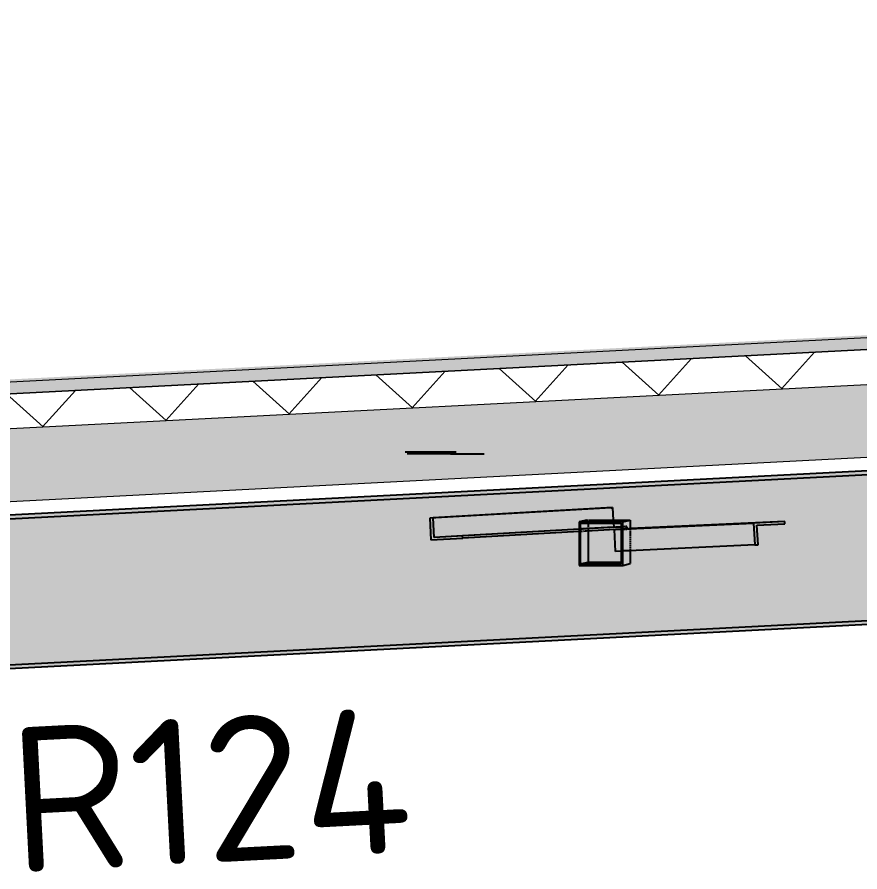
# Model space of a CAD drawing. Header units: millimetres. Extents: x 632 to 645312, y -3890 to 22200.
# Drawn here: x 577917 to 580816, y 8492 to 11433 of the extents above; entities that cross this region are included whole.
import ezdxf

# ---------------------------------------------------------------- set-up
doc = ezdxf.new("R2010")
doc.units = ezdxf.units.MM
doc.linetypes.add('Dash', pattern=[7, 5, -2])
for name, color, linetype, lineweight in [('A-270-M_ROOF', 132, 'Continuous', 13), ('S-280-A_STRUCT_FRAME', 2, 'Continuous', 18), ('S-280-M_STRUCT_FRAME', 12, 'Continuous', 13)]:
    doc.layers.add(name, color=color, linetype=linetype, lineweight=lineweight)
doc.styles.add('ISOCPEUR_2', font='isocpeur.ttf', dxfattribs={"height": 500})

# ---------------------------------------------------------------- blocks, each defined once
blk = doc.blocks.new('25021-APA-ZZ-ZZ-M3-AR-000001_V3_rvt-8-S6_501-SECTION C1')
at = {"layer": 'A-270-M_ROOF', "transparency": 33554432}
h = blk.add_hatch(color=9, dxfattribs=at)
h.paths.add_polyline_path([(4280622.8, 9735.4), (4307676.8, 11131.7), (4307676.8, 11171.8), (4280622.8, 9775.5)])
h.paths.add_polyline_path([(4307826.8, 11139.5), (4312657.3, 11388.8), (4312657.3, 11428.9), (4307826.8, 11179.5)])
at = {"layer": 'A-270-M_ROOF', "lineweight": 5, "transparency": 33554432}
h = blk.add_hatch(color=9, dxfattribs=at)
h.paths.add_polyline_path([(4280622.9, 9775.5), (4307676.8, 11171.8), (4307676.8, 11176.3), (4307460.4, 11165.2), (4307416.6, 11167.5), (4280781.3, 9792.8)])
h.paths.add_polyline_path([(4307826.8, 11179.5), (4312657.3, 11428.9), (4312657.3, 11433.4), (4307826.8, 11183.8)])
at = {"layer": 'A-270-M_ROOF', "lineweight": 5}
h = blk.add_hatch(dxfattribs=at)
h.set_pattern_fill('FP_46', angle=225, style=0, pattern_type=2)
h.set_pattern_definition([(47.955, (4325937.9, -8e-07), (-222.7857, 200.9142), []), (137.955, (4325937.9, -8e-07), (-200.9142, -222.7857), [])])
h.paths.add_polyline_path([(4280622.8, 9615.3), (4307676.8, 11011.6), (4307676.8, 11131.7), (4280622.8, 9735.4), (4280622.8, 9674.2)])
h.paths.add_polyline_path([(4307826.8, 11019.3), (4312657.3, 11268.6), (4312657.3, 11388.8), (4307826.8, 11139.5), (4307826.8, 11062.2)])
at = {"layer": 'A-270-M_ROOF', "lineweight": 5, "transparency": 33554432}
h = blk.add_hatch(color=10, dxfattribs=at)
h.paths.add_polyline_path([(4280622.9, 9735.4), (4307676.8, 11131.7), (4307676.8, 11136.3), (4307460.4, 11125.1), (4307416.6, 11127.4), (4280781.3, 9752.7)])
h.paths.add_polyline_path([(4307826.8, 11139.5), (4312657.3, 11388.8), (4312657.3, 11393.4), (4307826.8, 11143.7)])
h = blk.add_hatch(color=254, dxfattribs=at)
h.paths.add_polyline_path([(4284252.3, 9552.3), (4307676.8, 10761.2), (4307676.8, 11011.6), (4280622.8, 9615.3), (4280622.8, 9572.6), (4280777.7, 9588.8), (4280862.3, 9588), (4280862.7, 9582.1), (4284241.8, 9756.3), (4284251.2, 9573.4)])
h.paths.add_polyline_path([(4307826.8, 10769), (4312657.3, 11018.3), (4312657.3, 11268.6), (4307826.8, 11019.3), (4307826.8, 10830.9)])
at = {"layer": 'A-270-M_ROOF', "color": 53, "lineweight": 5}
for p, q in [((4280622.8, 9615.3), (4312682.3, 11269.9)), ((4282166.5, 9444.6), (4312682.3, 11019.6)), ((4293044.9, 10416.6), (4280622.8, 9775.5)), ((4292995.8, 10374), (4280622.8, 9735.4)), ((4280622.8, 9735.4), (4292995.8, 10374))]:
    blk.add_line(p, q, dxfattribs=at)
blk = doc.blocks.new('NRP_Framing-Steel-Purlin Z - P914 - EZ250-15-4145886-S6_501-SECTION C1')
at = {"layer": 'S-280-M_STRUCT_FRAME', "color": 150, "lineweight": 25}
for p, q in [((4289927, 9929.5), (4289778.4, 9930.4)), ((4290042.9, 9929.4), (4289927, 9929.5))]:
    blk.add_line(p, q, dxfattribs=at)
blk = doc.blocks.new('NRP_Framing-Steel-Purlin Z - P916 - EZ250-24-V78-S6_501-SECTION C1')
at = {"layer": 'S-280-M_STRUCT_FRAME', "color": 1, "lineweight": 25}
blk.add_line((4289947.2, 9936.3), (4289770.9, 9936.3), dxfattribs=at)
blk = doc.blocks.new('NRP_Framing-Steel-SHS - S440 - 150x150x5_0SHS-3906499-S6_501-SECTION C1')
at = {"layer": 'S-280-M_STRUCT_FRAME', "linetype": 'Dash', "lineweight": 25}
for points in [[(4290369.4, 9696.6), (4290519.6, 9696.7), (4290545.6, 9702.7), (4290395.1, 9702.6)], [(4290374.4, 9551.6), (4290400.9, 9557.7), (4290400.3, 9664.9), (4290395.3, 9664.6), (4290395.3, 9672.6), (4290400.3, 9673.5), (4290400.4, 9691.6), (4290374.4, 9691.6), (4290374.4, 9551.7)], [(4290519.6, 9546.7), (4290545.7, 9552.7), (4290545.6, 9597.4), (4290541.6, 9597.2), (4290541.4, 9672.3), (4290545.6, 9673), (4290545.6, 9702.7), (4290519.6, 9696.7), (4290519.6, 9668.6)], [(4290374.4, 9551.6), (4290514.6, 9551.7), (4290514.6, 9557.7), (4290400.4, 9557.6)]]:
    blk.add_hatch(color=256, dxfattribs=at).paths.add_polyline_path(points)
h = blk.add_hatch(color=256, dxfattribs=at)
h.paths.add_polyline_path([(4290369.4, 9546.6), (4290519.6, 9546.7), (4290519.6, 9696.7), (4290369.4, 9696.6)])
h.paths.add_polyline_path([(4290374.4, 9551.6), (4290374.4, 9691.6), (4290514.6, 9691.7), (4290514.6, 9551.7)])
at = {"layer": 'S-280-M_STRUCT_FRAME', "lineweight": 25}
for p, q in [((4290395.8, 9702.7), (4290369.4, 9696.6)), ((4290519.6, 9696.7), (4290369.4, 9696.6)), ((4290369.4, 9696.6), (4290369.4, 9546.6)), ((4290374.4, 9691.6), (4290514.6, 9691.7)), ((4290374.4, 9551.6), (4290374.4, 9691.6)), ((4290408.2, 9702.7), (4290545.6, 9702.7)), ((4290514.6, 9691.7), (4290514.6, 9551.7)), ((4290519.6, 9696.7), (4290545.6, 9702.7)), ((4290519.6, 9546.7), (4290519.6, 9696.7)), ((4290545.6, 9702.7), (4290545.6, 9672.5)), ((4290400.8, 9664.9), (4290400.9, 9557.7)), ((4290545.7, 9597.4), (4290545.7, 9552.7)), ((4290369.4, 9546.6), (4290519.6, 9546.7)), ((4290374.4, 9551.6), (4290400.9, 9557.7)), ((4290514.6, 9551.7), (4290374.4, 9551.6)), ((4290400.9, 9557.7), (4290514.6, 9557.7)), ((4290519.6, 9546.7), (4290545.7, 9552.7))]:
    blk.add_line(p, q, dxfattribs=at)
at = {"layer": 'S-280-M_STRUCT_FRAME', "linetype": 'Dash', "lineweight": 25}
for p, q in [((4290395.8, 9702.7), (4290408.2, 9702.7)), ((4290400.8, 9691.6), (4290400.8, 9665)), ((4290545.6, 9672.4), (4290545.7, 9597.5))]:
    blk.add_line(p, q, dxfattribs=at)
blk = doc.blocks.new('NRP_Framing-Steel-EA - RB725 - 75x75x8EA-4011938-S6_501-SECTION C1')
at = {"layer": 'S-280-M_STRUCT_FRAME', "linetype": 'Dash', "lineweight": 25}
for points in [[(4289856.1, 9709.4), (4289867.8, 9710), (4290484.9, 9745.4), (4290479.5, 9745.2)], [(4289859.5, 9634.4), (4289969.3, 9640.1), (4289969, 9648.1), (4289870.9, 9643), (4289867.8, 9710), (4289856.1, 9709.4)], [(4289870.9, 9643), (4290369.4, 9671.1), (4290369.4, 9671.7)]]:
    blk.add_hatch(color=256, dxfattribs=at).paths.add_polyline_path(points)
h = blk.add_hatch(color=256, dxfattribs=at)
h.paths.add_polyline_path([(4289870.9, 9643), (4290369.4, 9671.7), (4290369.8, 9696.7), (4290400.4, 9702.6), (4290487.1, 9703.7), (4290484.9, 9745.4), (4289867.8, 9710), (4289870.6, 9648.1)])
h.paths.add_polyline_path([(4290400.3, 9673.5), (4290488.3, 9680.6), (4290487.7, 9691.7), (4290400.4, 9691.6), (4290400.3, 9680.6)])
h = blk.add_hatch(color=256, dxfattribs=at)
h.paths.add_polyline_path([(4289969.3, 9640.1), (4290369.4, 9663.1), (4290369.4, 9671.1), (4289969, 9648.1)])
h.paths.add_polyline_path([(4290395.3, 9664.6), (4290514.6, 9671.5), (4290514.6, 9679.5), (4290395.3, 9672.6), (4290395.3, 9670)])
at = {"layer": 'S-280-M_STRUCT_FRAME', "lineweight": 25}
for p, q in [((4290479.5, 9745.2), (4289856.1, 9709.4)), ((4290484.9, 9745.4), (4289867.8, 9710)), ((4290479.5, 9745.2), (4290481.9, 9745.3)), ((4290484.9, 9745.4), (4290487.2, 9702.7)), ((4289867.8, 9710), (4289856.1, 9709.4)), ((4289856.1, 9709.4), (4289859.5, 9634.4)), ((4289870.9, 9643), (4289867.8, 9710)), ((4290515, 9679.5), (4290395.3, 9672.6)), ((4290488.4, 9678.5), (4290401.4, 9673.5)), ((4290487.7, 9691.7), (4290488.4, 9678.5)), ((4290488.4, 9678.5), (4290515, 9679.7)), ((4290369.4, 9671.7), (4289870.9, 9643)), ((4289969, 9648.1), (4289870.9, 9643)), ((4290369.4, 9671.1), (4289969, 9648.1)), ((4289969.3, 9640.1), (4289969, 9648.1)), ((4290369.4, 9663.1), (4289969.3, 9640.1)), ((4290514.6, 9671.5), (4290395.3, 9664.6)), ((4289859.5, 9634.4), (4289969.3, 9640.1))]:
    blk.add_line(p, q, dxfattribs=at)
at = {"layer": 'S-280-M_STRUCT_FRAME', "linetype": 'Dash', "lineweight": 25}
for p, q in [((4290487.2, 9702.7), (4290487.7, 9691.7)), ((4290534, 9680.6), (4290515.1, 9679.5)), ((4290515.1, 9679.7), (4290531.1, 9680.5)), ((4290534, 9680.6), (4290534.5, 9672.6)), ((4290401.4, 9673.5), (4290369.4, 9671.7)), ((4290395.2, 9672.6), (4290369.4, 9671.1)), ((4290395.2, 9664.6), (4290369.4, 9663.1)), ((4290534.5, 9672.6), (4290514.6, 9671.5))]:
    blk.add_line(p, q, dxfattribs=at)
blk = doc.blocks.new('NRP_Framing-Steel-EA - RB725 - 75x75x8EA-4012015-S6_501-SECTION C1')
at = {"layer": 'S-280-M_STRUCT_FRAME', "linetype": 'Dash', "lineweight": 25}
h = blk.add_hatch(color=256, dxfattribs=at)
h.paths.add_polyline_path([(4290495.1, 9595.1), (4290514.6, 9596), (4290514.6, 9671.1), (4290491.2, 9670), (4290492.6, 9643)])
h.paths.add_polyline_path([(4290541.6, 9597.2), (4290973.6, 9617.1), (4290969.3, 9692), (4290541.4, 9672.3)])
blk.add_hatch(color=256, dxfattribs=at).paths.add_polyline_path([(4290973.6, 9617.1), (4290985.1, 9617.7), (4290981.2, 9684.6), (4291077.4, 9689.5), (4291076.9, 9697.5), (4290969.3, 9692)])
at = {"layer": 'S-280-M_STRUCT_FRAME', "lineweight": 25}
for p, q in [((4290541.4, 9672.3), (4290969.3, 9692)), ((4291076.9, 9697.5), (4290546.6, 9673.2)), ((4291076.9, 9697.5), (4290969.3, 9692)), ((4290969.3, 9692), (4290973.6, 9617.1)), ((4290981.2, 9684.6), (4291077.4, 9689.5)), ((4290985.1, 9617.7), (4290981.2, 9684.6)), ((4291077.4, 9689.5), (4291076.9, 9697.5)), ((4290491.2, 9670), (4290514.6, 9671.1)), ((4290495.1, 9595.1), (4290491.2, 9670)), ((4290494.2, 9670.2), (4290514.6, 9671.3)), ((4290514.6, 9596), (4290495.1, 9595.1)), ((4290973.6, 9617.1), (4290541.6, 9597.2)), ((4290973.6, 9617.1), (4290985.1, 9617.7))]:
    blk.add_line(p, q, dxfattribs=at)
at = {"layer": 'S-280-M_STRUCT_FRAME', "linetype": 'Dash', "lineweight": 25}
for p, q in [((4290514.6, 9671.3), (4290543.3, 9673)), ((4290514.6, 9671.1), (4290541.3, 9672.3)), ((4290546.5, 9673.2), (4290543.3, 9673)), ((4290541.5, 9597.2), (4290514.6, 9596))]:
    blk.add_line(p, q, dxfattribs=at)

msp = doc.modelspace()

# ---------------------------------------------------------------- hatches: boundary and pattern name
at = {"layer": 'S-280-M_STRUCT_FRAME', "lineweight": 5}
for points in [[(572284.2, 9418.6), (572518.4, 9430.7), (572520.6, 9438.2), (572581.3, 9444.8), (572670.2, 9444.8), (572670.2, 9438.5), (585010.1, 10074.6), (585009.4, 10087.7), (572283.5, 9431.8)], [(572310.7, 8904.3), (585036.6, 9560.2), (585035.9, 9573.4), (572310, 8917.5)]]:
    msp.add_hatch(color=256, dxfattribs=at).paths.add_polyline_path(points)
h = msp.add_hatch(color=256, dxfattribs=at)
h.paths.add_polyline_path([(572310, 8917.5), (585035.9, 9573.4), (585009.5, 10074.5), (572670.2, 9437.9), (572668.6, 9428.7), (572589.3, 9418.6), (572589.9, 9160.9), (572670.9, 9160.9), (572671, 9144.9), (572589.9, 9138.1), (572518.4, 9137.9), (572518.4, 9430.7), (572284.2, 9418.6), (572294.8, 9211.5)])
h.paths.add_polyline_path([(572719.5, 9180.5), (572717.9, 9255.5), (573101.7, 9274.6), (573189.8, 9276.5), (573189.8, 9268.5), (573101.7, 9264), (573101.7, 9199.6), (572725.6, 9180.5)])
h.paths.add_polyline_path([(572453.1, 9249.8), (572351.8, 9262.1), (572350.3, 9276.1), (572351.8, 9288.5), (572356.9, 9289.5), (572356.9, 9276.1), (572444.2, 9276.1), (572448.6, 9307.9), (572453.1, 9308.8), (572453.1, 9272.1)])
h.paths.add_polyline_path([(579854.7, 9546.6), (579849.6, 9546.6), (579849.6, 9663.1), (579339.7, 9634.4), (579336.3, 9709.4), (579965.2, 9745.4), (579968.6, 9702.7), (580025.8, 9702.7), (580025.9, 9673.1), (580557.1, 9697.5), (580557.1, 9689.5), (580461.4, 9684.6), (580465.3, 9617.7), (580296.3, 9609.8), (580025.9, 9595.1), (580025.9, 9552.7), (579994.8, 9546.7), (579881.1, 9546.6)])
h.paths.add_polyline_path([(579881.1, 9557.7), (579994.8, 9557.7), (579994.8, 9596), (579975.4, 9595.1), (579971.5, 9670), (579881.1, 9664.9), (579881.1, 9573.4)])
h.paths.add_polyline_path([(579968.6, 9678.5), (579994.8, 9680.6), (579994.8, 9691.7), (579968, 9691.6), (579968.5, 9680.6)])

# ---------------------------------------------------------------- linework, layer by layer
at = {"layer": 'S-280-M_STRUCT_FRAME', "lineweight": 25}
for p, q in [((572283.5, 9431.8), (585009.4, 10087.7)), ((572670.2, 9438.5), (585010.1, 10074.6)), ((572310, 8917.5), (585035.9, 9573.4)), ((572310.7, 8904.3), (585036.6, 9560.2))]:
    msp.add_line(p, q, dxfattribs=at)

# ---------------------------------------------------------------- block references
at = {"color": 10, "lineweight": 5}
msp.add_blockref('25021-APA-ZZ-ZZ-M3-AR-000001_V3_rvt-8-S6_501-SECTION C1', (-3710519.8, 0), dxfattribs=at)
at = {"layer": 'S-280-M_STRUCT_FRAME', "color": 1, "lineweight": 25}
msp.add_blockref('NRP_Framing-Steel-Purlin Z - P916 - EZ250-24-V78-S6_501-SECTION C1', (-3710519.8, 0), dxfattribs=at)
at = {"layer": 'S-280-M_STRUCT_FRAME', "color": 150, "lineweight": 25}
msp.add_blockref('NRP_Framing-Steel-Purlin Z - P914 - EZ250-15-4145886-S6_501-SECTION C1', (-3710519.8, 0), dxfattribs=at)
at = {"layer": 'S-280-M_STRUCT_FRAME', "linetype": 'Dash', "lineweight": 25}
for name in ['NRP_Framing-Steel-EA - RB725 - 75x75x8EA-4011938-S6_501-SECTION C1', 'NRP_Framing-Steel-SHS - S440 - 150x150x5_0SHS-3906499-S6_501-SECTION C1', 'NRP_Framing-Steel-EA - RB725 - 75x75x8EA-4012015-S6_501-SECTION C1']:
    msp.add_blockref(name, (-3710519.8, 0), dxfattribs=at)

# ---------------------------------------------------------------- texts
at = {"layer": 'S-280-A_STRUCT_FRAME', "lineweight": 13, "insert": (577878.9, 8988.6), "char_height": 500, "width": 1699.577, "attachment_point": 1, "rotation": 2.9505, "style": 'ISOCPEUR_2'}
msp.add_mtext('R124', dxfattribs=at)

doc.saveas('drawing.dxf')
